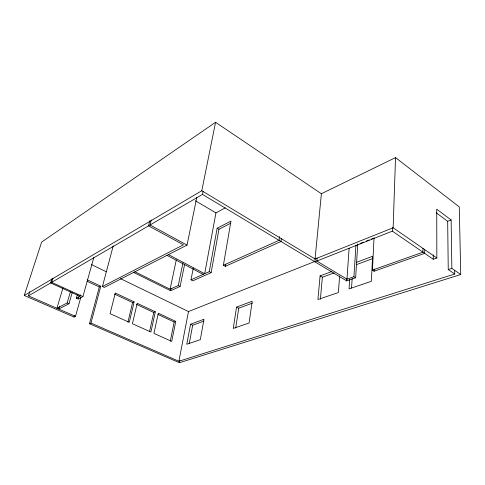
<?xml version="1.0" encoding="UTF-8"?>
<svg xmlns="http://www.w3.org/2000/svg" width="485" height="485" viewBox="0 0 485 485"><rect width="100%" height="100%" fill="white"/><g stroke="black" fill="none" stroke-linecap="round" stroke-linejoin="round"><path stroke-width="0.73" d="M80.795 297.414L75.49 316.335L74.023 317.038L24.25 295.474L201.796 190.732L315.05 258.99L321.391 193.733L395.53 157.607L459.265 206.895L460.75 274.54L451.85 268.387L451.135 219.984L436.73 209.18L436.858 258.02L433.25 259.251L433.25 254.758M424.714 249.593L424.684 253.364L374.147 271.212L372.425 270.127L374.038 237.711M422.987 248.399L422.95 252.176L372.425 270.127M433.25 259.251L392.347 231.145L392.474 227.392M436.858 258.02L393.135 227.78L395.53 157.607M374.147 271.212L374.256 268.951M75.49 316.335L28.439 295.892L202.487 194.412L346.714 280.9L355.638 277.747L357.766 243.919M355.638 277.747L353.923 276.699L355.954 245.101M351.54 288.06L352.171 278.457M349.703 279.275L349.048 288.89L371.358 281.282L372.607 256.298L356.354 262.367M346.714 280.9L346.872 278.645M353.923 276.699L346.963 279.172L349.127 248.253M339.639 275.935L338.378 292.534L317.924 299.512L320.094 275.898L331.886 271.497M320.379 299.342L322.367 277.238L334.165 272.867M317.111 258.044L316.826 261.039L346.963 279.172M315.171 258.82L314.88 261.809L392.347 231.145M281.397 238.499L281.015 241.5L225.295 266.332L223.391 265.295L230.969 221.099L217.153 228.199L209.247 271.642L190.999 279.833L193.285 268.12M279.53 236.565L279.051 240.324L223.391 265.295M235.698 328.03L238.741 308.193L252.358 303.149M236.559 307.078L233.243 328.412L249.072 323.01L252.2 301.24L236.559 307.078L238.741 308.193M225.295 266.332L225.67 264.125M190.999 279.833L192.854 280.791L211.133 272.643L218.959 229.241L230.818 223.185M225.228 207.883L215.946 212.897L204.676 273.698L168.453 254.613M189.211 343.762L192.678 325.247L203.997 321.052M190.563 324.247L186.78 344.265L200.323 339.639L203.985 319.233L190.563 324.247L192.678 325.247M87.245 279.851L100.789 286.211L99.31 286.974L89.464 323.731L179.444 362.719L179.868 360.5M89.464 323.731L90.956 323.052L178.904 361.264L188.477 311.552L315.056 261.385M202.487 194.412L203.082 191.448M170.271 341.228L174.151 322.022L175.752 321.403L171.732 341.391L153.933 333.389L158.292 313.207L175.752 321.403M201.796 190.732L215.57 122.281L321.391 193.733M180.123 286.465L178.28 285.544L170.102 289.212L135.163 271.873L133.866 272.534L170.593 290.715L180.123 286.465L184.579 264.507M178.28 285.544L182.93 262.828M113.217 245.889L102.432 286.526L104.317 287.417L187.034 245.107L196.807 197.328M170.102 289.212L176.31 259.754M170.593 290.715L171.053 288.508M149.647 331.2L153.763 312.473L155.327 311.813L150.908 332.031L132.423 323.719L137.206 303.307L155.327 311.813M134.133 301.864L129.283 322.307L110.077 313.674L115.315 293.031L134.133 301.864L132.599 302.561L114.478 294.08M151.284 219.875L150.065 224.979L187.034 245.107M127.913 322.228L132.599 302.561M149.792 220.705L148.555 225.858L183.427 244.798L102.432 286.526M90.956 323.052L100.789 286.211M77.364 294.601L76.351 298.178L78.188 299.009L82.923 296.571L93.805 257.547M74.023 317.038L74.435 315.589M76.351 298.178L80.013 296.28L80.419 294.831M78.188 299.009L78.806 296.82M59.564 306.15L58.709 309.042L68.991 303.743L72.307 292.255M62.929 288.005L56.915 308.266L67.179 302.943L70.507 291.436M52.968 278.032L51.634 282.373L82.923 296.571M51.95 278.632L50.616 282.967L80.013 296.28M28.439 295.892L29.821 291.618M24.25 295.474L41.643 242.07L215.57 122.281M315.05 258.99L393.135 227.78M360.058 243.549L363.574 242.154M366.387 241.039L369.2 239.923M371.31 239.093L373.42 238.256M436.27 212.806L447.673 221.299L451.135 219.984M356.53 264.592L372.789 258.572M447.673 221.299L448.243 269.551L451.85 268.387M178.904 361.264L454.736 274.013L454.669 270.26M179.444 362.719L460.75 274.54M67.179 302.943L68.991 303.743M87.142 281.282L99.31 286.974M136.34 304.313L153.763 312.473M158.061 314.486L174.151 322.022M91.235 264.477L106.197 271.721M120.474 278.632L188.477 311.552M166.985 255.365L203.166 274.371M209.247 271.642L211.133 272.643M217.153 228.199L218.959 229.241M320.094 275.898L322.367 277.238M195.406 200.778L215.946 212.897M448.243 269.551L454.736 274.013"/></g></svg>
